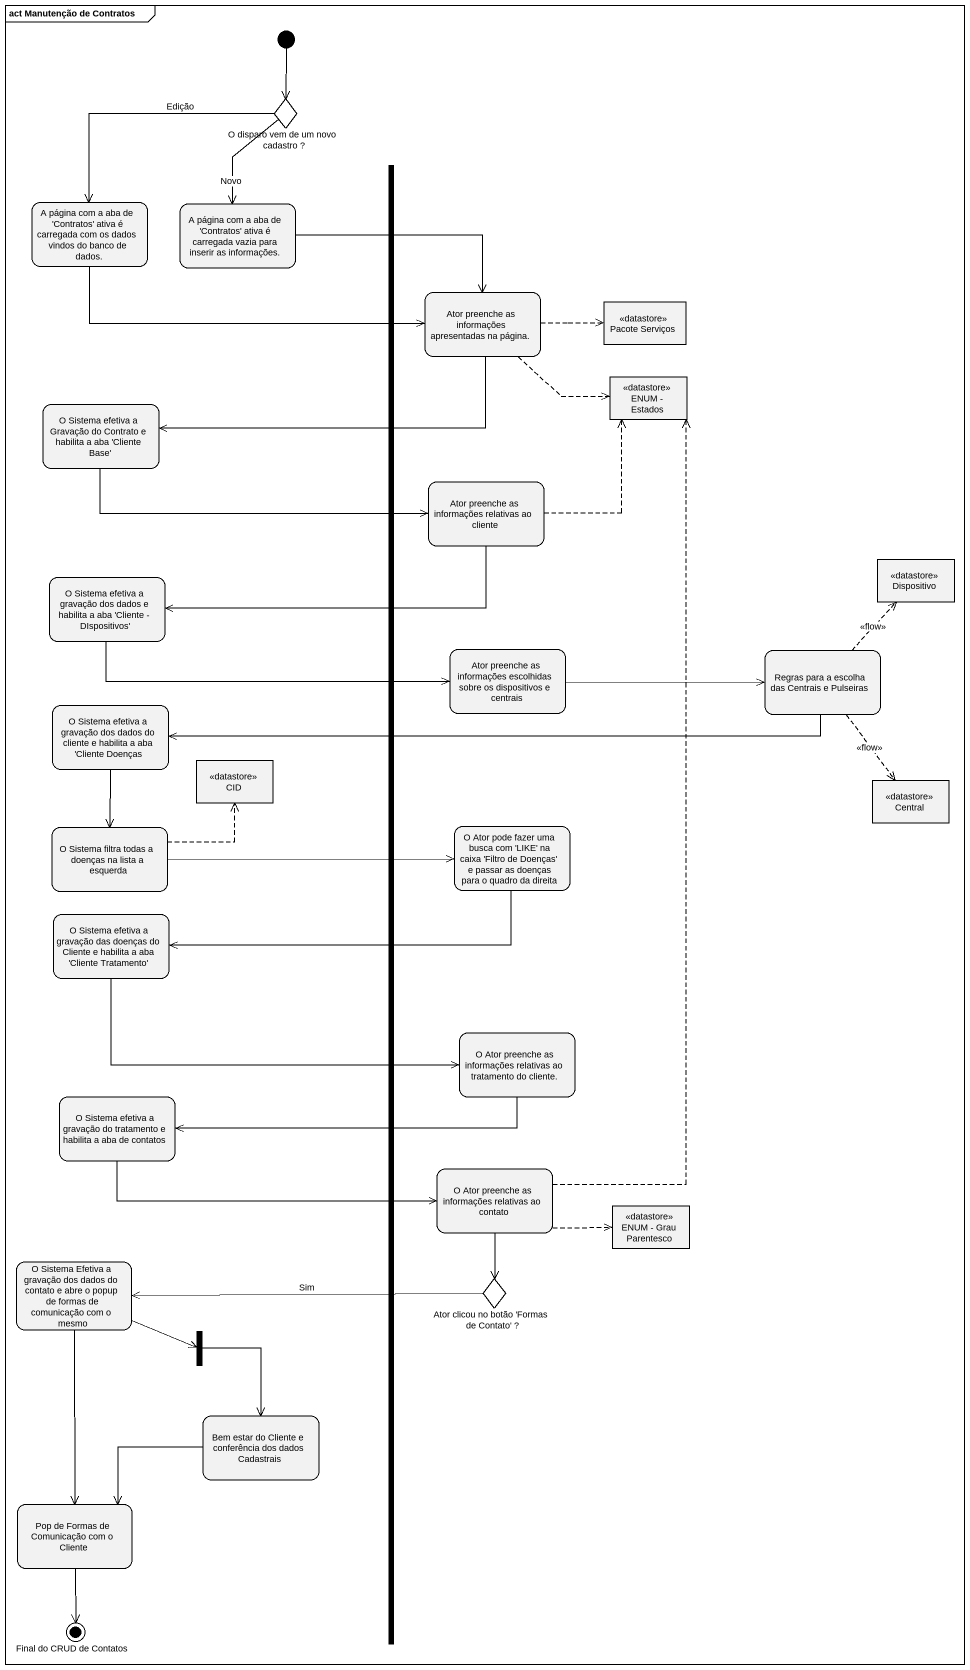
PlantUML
@startuml
mainframe act Manutenção de Contratos
hide empty description
state "O disparo vem de um novo cadastro ?" as O_disparo_vem_de_um_novo <<choice>>
state fork1 <<fork>>
state "A página com a aba de 'Contratos' ativa é carregada com os dados vindos do banco de dados." as A_página_com_a_aba_de
state "A página com a aba de 'Contratos' ativa é carregada vazia para inserir as informações." as A_página_com_a_aba_de_2
state "Ator preenche as informações apresentadas na página." as Ator_preenche_as
state "Pacote Serviços" as Pacote_Serviços <<datastore>>
state "ENUM - Estados" as ENUM_Estados <<datastore>>
state "O Sistema efetiva a Gravação do Contrato e habilita a aba 'Cliente Base'" as O_Sistema_efetiva_a
state "Ator preenche as informações relativas ao cliente" as Ator_preenche_as_2
state Dispositivo <<datastore>>
state "O Sistema efetiva a gravação dos dados e habilita a aba 'Cliente - DIspositivos'" as O_Sistema_efetiva_a_2
state "Ator preenche as informações escolhidas sobre os dispositivos e centrais" as Ator_preenche_as_3
state "Regras para a escolha das Centrais e Pulseiras" as Regras_para_a_escolha_das
state "O Sistema efetiva a gravação dos dados do cliente e habilita a aba 'Cliente Doenças" as O_Sistema_efetiva_a_3
state CID <<datastore>>
state Central <<datastore>>
state "O Sistema filtra todas a doenças na lista a esquerda" as O_Sistema_filtra_todas_a
state "O Ator pode fazer uma busca com 'LIKE' na caixa 'Filtro de Doenças' e passar as doenças para o quadro da direita" as O_Ator_pode_fazer_uma_busca
state "O Sistema efetiva a gravação das doenças do Cliente e habilita a aba 'Cliente Tratamento'" as O_Sistema_efetiva_a_4
state "O Ator preenche as informações relativas ao tratamento do cliente." as O_Ator_preenche_as
state "O Sistema efetiva a gravação do tratamento e habilita a aba de contatos" as O_Sistema_efetiva_a_5
state "O Ator preenche as informações relativas ao contato" as O_Ator_preenche_as_2
state "ENUM - Grau Parentesco" as ENUM_Grau_Parentesco <<datastore>>
state "O Sistema Efetiva a gravação dos dados do contato e abre o popup de formas de comunicação com o mesmo" as O_Sistema_Efetiva_a
state "Ator clicou no botão 'Formas de Contato' ?" as Ator_clicou_no_botão_Formas <<choice>>
state fork2 <<fork>>
state "Bem estar do Cliente e conferência dos dados Cadastrais" as Bem_estar_do_Cliente_e
state "Pop de Formas de Comunicação com o Cliente" as Pop_de_Formas_de
state "Final do CRUD de Contatos" as Final_do_CRUD_de_Contatos <<end>>
[*] --> O_disparo_vem_de_um_novo
O_disparo_vem_de_um_novo --> A_página_com_a_aba_de : Edição
O_disparo_vem_de_um_novo --> A_página_com_a_aba_de_2 : Novo
A_página_com_a_aba_de -right-> Ator_preenche_as
A_página_com_a_aba_de_2 -right-> Ator_preenche_as
Ator_preenche_as -right[dashed]-> Pacote_Serviços
Ator_preenche_as -right[dashed]-> ENUM_Estados
Ator_preenche_as -left-> O_Sistema_efetiva_a
O_Sistema_efetiva_a -right-> Ator_preenche_as_2
Ator_preenche_as_2 -up[dashed]-> ENUM_Estados
Ator_preenche_as_2 -left-> O_Sistema_efetiva_a_2
O_Sistema_efetiva_a_2 -right-> Ator_preenche_as_3
Ator_preenche_as_3 -right-> Regras_para_a_escolha_das
Regras_para_a_escolha_das -up[dashed]-> Dispositivo : <<flow>>
Regras_para_a_escolha_das -left-> O_Sistema_efetiva_a_3
Regras_para_a_escolha_das -[dashed]-> Central : <<flow>>
O_Sistema_efetiva_a_3 --> O_Sistema_filtra_todas_a
O_Sistema_filtra_todas_a -up[dashed]-> CID
O_Sistema_filtra_todas_a -right-> O_Ator_pode_fazer_uma_busca
O_Ator_pode_fazer_uma_busca -left-> O_Sistema_efetiva_a_4
O_Sistema_efetiva_a_4 -right-> O_Ator_preenche_as
O_Ator_preenche_as -left-> O_Sistema_efetiva_a_5
O_Sistema_efetiva_a_5 -right-> O_Ator_preenche_as_2
O_Ator_preenche_as_2 -up[dashed]-> ENUM_Estados
O_Ator_preenche_as_2 -right[dashed]-> ENUM_Grau_Parentesco
O_Ator_preenche_as_2 --> Ator_clicou_no_botão_Formas
O_Sistema_Efetiva_a -right-> fork2
O_Sistema_Efetiva_a --> Pop_de_Formas_de
Ator_clicou_no_botão_Formas -left-> O_Sistema_Efetiva_a : Sim
fork2 --> Bem_estar_do_Cliente_e
Bem_estar_do_Cliente_e -left-> Pop_de_Formas_de
Pop_de_Formas_de --> Final_do_CRUD_de_Contatos
@enduml
